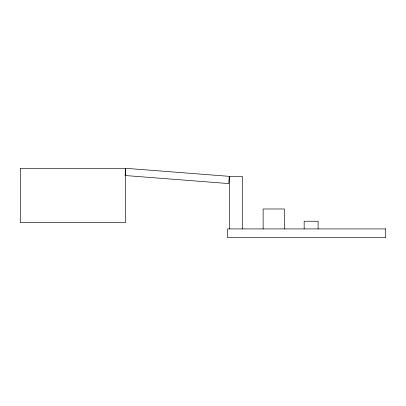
<?xml version="1.0" encoding="UTF-8"?>
<svg xmlns="http://www.w3.org/2000/svg" width="406" height="406" viewBox="0 0 406 406"><rect width="100%" height="100%" fill="white"/><g stroke="black" fill="none" stroke-linecap="round" stroke-linejoin="round"><path stroke-width="0.61" d="M318.096 228.918L318.096 221.229L304.165 221.229L304.165 228.918M284.439 228.918L284.439 208.988L263.134 208.988L263.134 228.918M242.301 228.918L242.301 176.356L229.319 176.356L125.627 168.302L20.3 168.302L20.3 222.549L125.627 222.549L125.627 168.302L125.068 175.514L228.761 183.573L229.319 176.356L229.319 228.918M385.7 228.918L227.599 228.918L227.599 237.698L385.7 237.698L385.7 228.918"/></g></svg>
